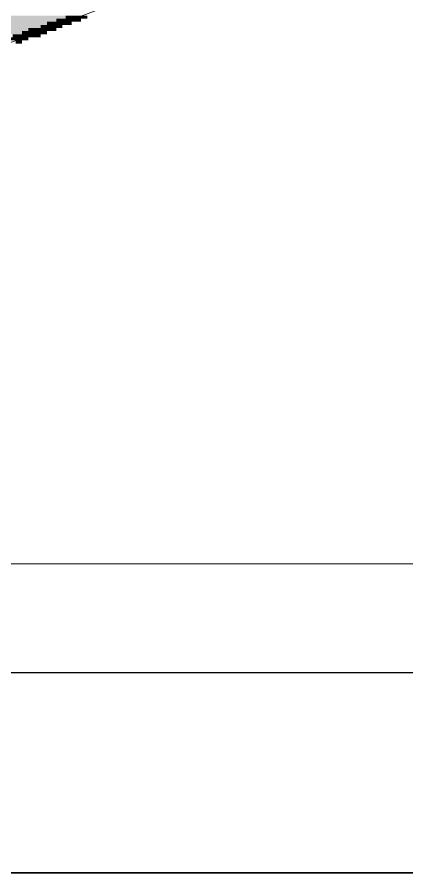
# Model space of a CAD drawing. Header units: millimetres. Extents: x 5 to 1315, y 5 to 292.
# Drawn here: x 1038.58 to 1060.03, y 5 to 52.09 of the extents above; entities that cross this region are included whole.
import ezdxf

# ---------------------------------------------------------------- set-up
doc = ezdxf.new("R2010")
doc.units = ezdxf.units.MM
for name, color, linetype in [('EXISTING', 7, 'Continuous'), ('FRAME', 7, 'Continuous'), ('IMAGES', 7, 'Continuous')]:
    doc.layers.add(name, color=color, linetype=linetype)

# ---------------------------------------------------------------- blocks, each defined once
blk = doc.blocks.new('SHEET_03')
at = {"layer": 'EXISTING', "color": 250, "lineweight": 9}
blk.add_line((96.251, 34.97), (210.656, 77.827), dxfattribs=at)
at = {"layer": 'FRAME', "color": 7, "linetype": 'Continuous', "lineweight": 15}
blk.add_line((28, 22), (217, 22), dxfattribs=at)
at = {"layer": 'FRAME', "color": 7, "linetype": 'Continuous', "lineweight": 25}
blk.add_line((335, 16), (15, 16), dxfattribs=at)
at = {"layer": 'FRAME', "color": 7, "linetype": 'Continuous', "lineweight": 35}
blk.add_line((415, 5), (5, 5), dxfattribs=at)
at = {"layer": 'IMAGES', "color": 7}
for points in [[(96.695, 52), (141.249, 52), (96.695, 52.171), (141.249, 52.171)], [(96.695, 51.829), (140.735, 51.829), (96.695, 52), (140.735, 52)], [(96.695, 51.657), (140.221, 51.657), (96.695, 51.829), (140.221, 51.829)], [(140.221, 51.657), (140.392, 51.657), (140.221, 51.829), (140.392, 51.829)], [(140.392, 51.657), (140.735, 51.657), (140.392, 51.829), (140.735, 51.829)], [(140.735, 51.829), (140.906, 51.829), (140.735, 52), (140.906, 52)], [(140.735, 51.657), (140.906, 51.657), (140.735, 51.829), (140.906, 51.829)], [(140.906, 51.829), (141.078, 51.829), (140.906, 52), (141.078, 52)], [(140.906, 51.657), (141.078, 51.657), (140.906, 51.829), (141.078, 51.829)], [(141.078, 51.829), (141.249, 51.829), (141.078, 52), (141.249, 52)], [(141.078, 51.657), (141.249, 51.657), (141.078, 51.829), (141.249, 51.829)], [(141.249, 52), (141.42, 52), (141.249, 52.171), (141.42, 52.171)], [(141.249, 51.829), (141.42, 51.829), (141.249, 52), (141.42, 52)], [(141.249, 51.657), (141.42, 51.657), (141.249, 51.829), (141.42, 51.829)], [(141.42, 52), (141.592, 52), (141.42, 52.171), (141.592, 52.171)], [(141.42, 51.829), (141.763, 51.829), (141.42, 52), (141.763, 52)], [(141.42, 51.657), (141.592, 51.657), (141.42, 51.829), (141.592, 51.829)], [(141.592, 52), (142.106, 52), (141.592, 52.171), (142.106, 52.171)], [(141.763, 51.829), (141.934, 51.829), (141.763, 52), (141.934, 52)], [(141.934, 51.829), (142.106, 51.829), (141.934, 52), (142.106, 52)], [(142.106, 52), (142.277, 52), (142.106, 52.171), (142.277, 52.171)], [(142.277, 52), (142.449, 52), (142.277, 52.171), (142.449, 52.171)], [(96.695, 51.486), (139.878, 51.486), (96.695, 51.657), (139.878, 51.657)], [(96.695, 51.314), (139.193, 51.314), (96.695, 51.486), (139.193, 51.486)], [(139.193, 51.314), (139.364, 51.314), (139.193, 51.486), (139.364, 51.486)], [(139.364, 51.314), (139.535, 51.314), (139.364, 51.486), (139.535, 51.486)], [(139.535, 51.314), (139.707, 51.314), (139.535, 51.486), (139.707, 51.486)], [(139.707, 51.314), (139.878, 51.314), (139.707, 51.486), (139.878, 51.486)], [(139.878, 51.486), (140.049, 51.486), (139.878, 51.657), (140.049, 51.657)], [(139.878, 51.143), (140.049, 51.143), (139.878, 51.486), (140.049, 51.486)], [(140.049, 51.486), (140.221, 51.486), (140.049, 51.657), (140.221, 51.657)], [(140.049, 51.314), (140.392, 51.314), (140.049, 51.486), (140.392, 51.486)], [(140.221, 51.486), (140.392, 51.486), (140.221, 51.657), (140.392, 51.657)], [(140.392, 51.486), (140.564, 51.486), (140.392, 51.657), (140.564, 51.657)], [(140.392, 51.314), (140.564, 51.314), (140.392, 51.486), (140.564, 51.486)], [(140.564, 51.486), (140.906, 51.486), (140.564, 51.657), (140.906, 51.657)], [(140.564, 51.314), (140.735, 51.314), (140.564, 51.486), (140.735, 51.486)], [(140.906, 51.486), (141.078, 51.486), (140.906, 51.657), (141.078, 51.657)], [(96.695, 51.143), (138.85, 51.143), (96.695, 51.314), (138.85, 51.314)], [(138.164, 50.8), (138.679, 50.8), (138.164, 50.971), (138.679, 50.971)], [(138.336, 50.971), (138.679, 50.971), (138.336, 51.143), (138.679, 51.143)], [(138.679, 50.971), (138.85, 50.971), (138.679, 51.143), (138.85, 51.143)], [(138.679, 50.8), (139.021, 50.8), (138.679, 50.971), (139.021, 50.971)], [(138.85, 51.143), (139.193, 51.143), (138.85, 51.314), (139.193, 51.314)], [(138.85, 50.971), (139.021, 50.971), (138.85, 51.143), (139.021, 51.143)], [(139.021, 50.971), (139.193, 50.971), (139.021, 51.143), (139.193, 51.143)], [(139.021, 50.8), (139.193, 50.8), (139.021, 50.971), (139.193, 50.971)], [(139.193, 51.143), (139.535, 51.143), (139.193, 51.314), (139.535, 51.314)], [(139.193, 50.971), (139.364, 50.971), (139.193, 51.143), (139.364, 51.143)], [(139.364, 50.971), (139.535, 50.971), (139.364, 51.143), (139.535, 51.143)], [(139.535, 51.143), (139.878, 51.143), (139.535, 51.314), (139.878, 51.314)], [(139.535, 50.971), (139.707, 50.971), (139.535, 51.143), (139.707, 51.143)], [(139.707, 50.971), (139.878, 50.971), (139.707, 51.143), (139.878, 51.143)], [(140.049, 51.143), (140.221, 51.143), (140.049, 51.314), (140.221, 51.314)], [(138.507, 50.629), (138.679, 50.629), (138.507, 50.8), (138.679, 50.8)], [(138.679, 50.629), (138.85, 50.629), (138.679, 50.8), (138.85, 50.8)]]:
    blk.add_solid(points, dxfattribs=at)

msp = doc.modelspace()

# ---------------------------------------------------------------- block references
msp.add_blockref('SHEET_03', (900, 0))

doc.saveas('drawing.dxf')
